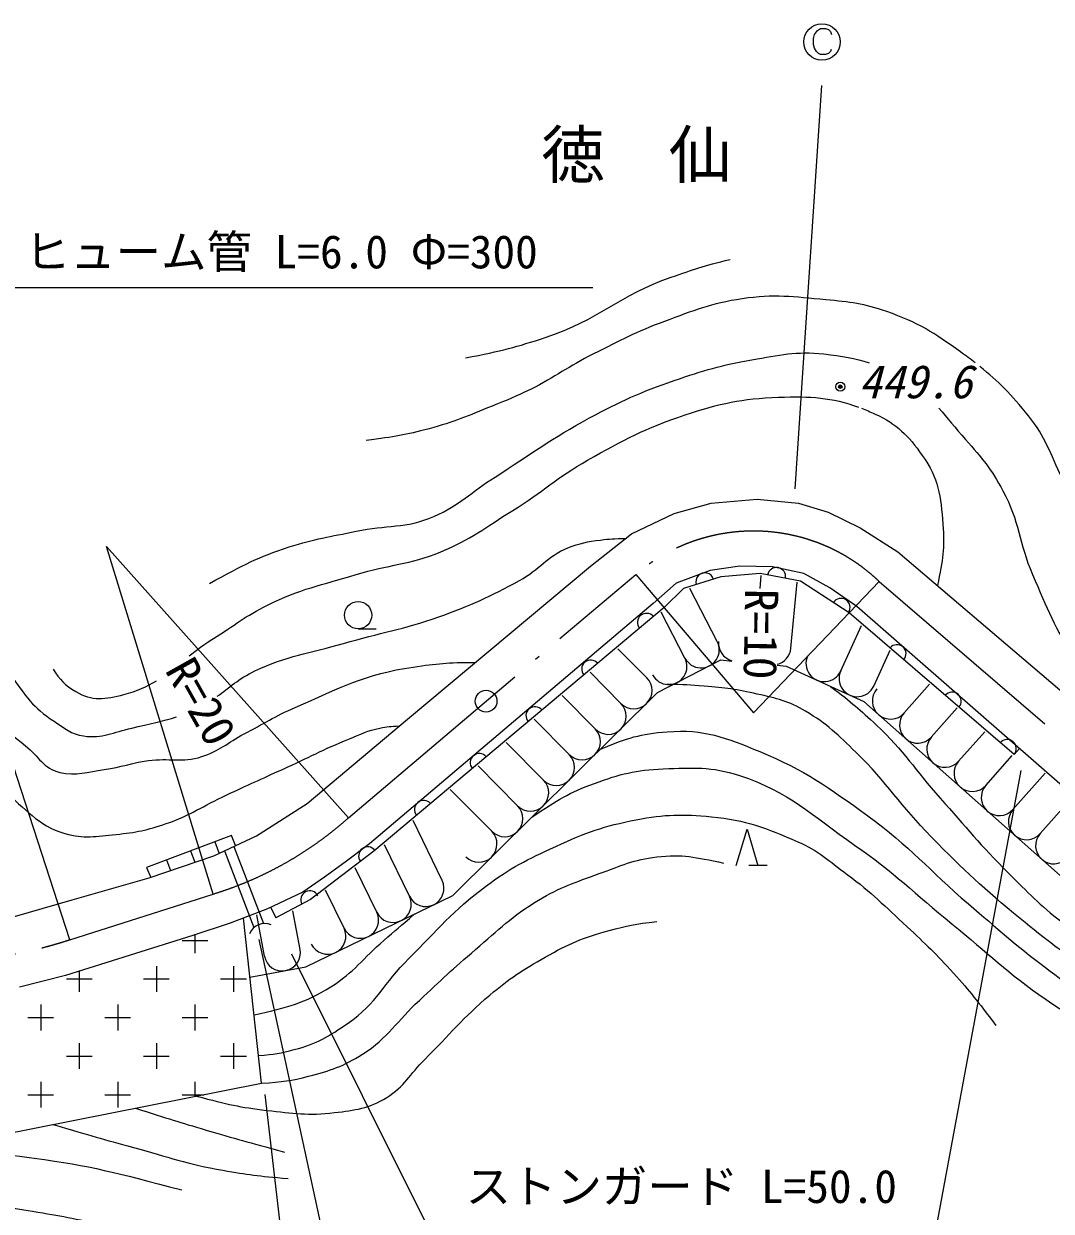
# Model space of a CAD drawing. Units: millimetres, scale not verified. Extents: x 40000 to 680000, y 20000 to 380000.
# Drawn here: x 198474 to 254990, y 243905 to 309209 of the extents above; entities that cross this region are included whole.
import ezdxf
from ezdxf.enums import TextEntityAlignment as Align

# ---------------------------------------------------------------- set-up
doc = ezdxf.new("R2010")
doc.units = ezdxf.units.MM
doc.header["$LTSCALE"] = 1000
doc.header["$PDMODE"] = 32
doc.header["$PDSIZE"] = 500
doc.linetypes.add('DASHED', pattern=[7.5, 6, -1.5])
doc.linetypes.add('LONG_DASHED_DOTTED', pattern=[15.25, 12, -1.5, 0.25, -1.5])
for name, color, linetype, lineweight in [('M-BGD', 7, 'Continuous', 13), ('M-BMK', 2, 'LONG_DASHED_DOTTED', 13), ('M-STR-HTXT', 7, 'Continuous', 13)]:
    doc.layers.add(name, color=color, linetype=linetype, lineweight=lineweight)
doc.layers.add('M-BMK-HTXT', color=7, linetype='Continuous')
doc.styles.add('ＭＳ ゴシック', font='')
doc.styles.get('ＭＳ ゴシック').set_extended_font_data('MS Gothic')

msp = doc.modelspace()

# ---------------------------------------------------------------- linework, layer by layer
at = {"layer": 'M-BGD'}
for p, q in [((234245, 282285), (236292, 282847)), ((236292, 282847), (238812, 283072)), ((238812, 283072), (241084, 282847)), ((241084, 282847), (242727, 282352)), ((231905, 281160), (234245, 282285)), ((242727, 282352), (244482, 281497)), ((244482, 281497), (246551, 280170)), ((229656, 279383), (231905, 281160)), ((246551, 280170), (258633, 269866)), ((219576, 270968), (229656, 279383)), ((236225, 279135), (234358, 278438)), ((237867, 279383), (236225, 279135)), ((239667, 279338), (237867, 279383)), ((238971, 278152), (239038, 278863)), ((241377, 278978), (239667, 279338)), ((242817, 278190), (241377, 278978)), ((234358, 278438), (233098, 277335)), ((240672, 274864), (241012, 278495)), ((236620, 275243), (235116, 278157)), ((244302, 277155), (242817, 278190)), ((233098, 277335), (217484, 264107)), ((255910, 267031), (244302, 277155)), ((234842, 274326), (233541, 276847)), ((216864, 275935), (217864, 275935)), ((243408, 273615), (244548, 276115)), ((232743, 273242), (231158, 274843)), ((245228, 272785), (246127, 274757)), ((233337, 272424), (236818, 274220)), ((236818, 274220), (237420, 274164)), ((239916, 273930), (240411, 273884)), ((240411, 273884), (244677, 271938)), ((231321, 271835), (229621, 273553)), ((222073, 261272), (233337, 272424)), ((246898, 271306), (248297, 272885)), ((229900, 270428), (228084, 272263)), ((244677, 271938), (256839, 261160)), ((248394, 269979), (249814, 271581)), ((214065, 266334), (219576, 270968)), ((228479, 269021), (226547, 270973)), ((249891, 268653), (251331, 270277)), ((227058, 267614), (225010, 269683)), ((253243, 269358), (252947, 269019)), ((251388, 267326), (252847, 268973)), ((225636, 266207), (223472, 268393)), ((252885, 266000), (254653, 267995)), ((224215, 264800), (221935, 267102)), ((254382, 264674), (256180, 266703)), ((211275, 264557), (214065, 266334)), ((221487, 262099), (219888, 265388)), ((209908, 264563), (205233, 262817)), ((208935, 263454), (211275, 264557)), ((210126, 264016), (209908, 264563)), ((237656, 262918), (238256, 264918)), ((238256, 264918), (238856, 262918)), ((208981, 264217), (209216, 263587)), ((217484, 264107), (216157, 263094)), ((219688, 261225), (218309, 264062)), ((205380, 262239), (208935, 263454)), ((206328, 263226), (206547, 262638)), ((207648, 263719), (207882, 263094)), ((205233, 262817), (205455, 262265)), ((216157, 263094), (215009, 262284)), ((217890, 260350), (216701, 262794)), ((239356, 262918), (238356, 262918)), ((201128, 261024), (205380, 262239)), ((215009, 262284), (213817, 261452)), ((213817, 261452), (211882, 260530)), ((213990, 257342), (222073, 261272)), ((216091, 259476), (215079, 261556)), ((197124, 259877), (201128, 261024)), ((212066, 260617), (212343, 260037)), ((211882, 260530), (209835, 259742)), ((211557, 250943), (210561, 260021)), ((211708, 257939), (211290, 260205)), ((213675, 258301), (213283, 260427)), ((209835, 259742), (207765, 259067)), ((207765, 259067), (200768, 256862)), ((207183, 258802), (208597, 258802)), ((207890, 259149), (207890, 258094)), ((205769, 257387), (205769, 255973)), ((210011, 257387), (210011, 255973)), ((210917, 256777), (213990, 257342)), ((200768, 256862), (198249, 256232)), ((200819, 256680), (202233, 256680)), ((201526, 257101), (201526, 255973)), ((205061, 256680), (206476, 256680)), ((209304, 256680), (210718, 256680)), ((199405, 255266), (199405, 253852)), ((203647, 255266), (203647, 253852)), ((207890, 255266), (207890, 253852)), ((198698, 254559), (200112, 254559)), ((202940, 254559), (204354, 254559)), ((207183, 254559), (208597, 254559)), ((201526, 253145), (201526, 251731)), ((205769, 253145), (205769, 251731)), ((210011, 253145), (210011, 251731)), ((200819, 252438), (202233, 252438)), ((205061, 252438), (206476, 252438)), ((209304, 252438), (210718, 252438)), ((190375, 246752), (211557, 250943)), ((199405, 251023), (199405, 249609)), ((203647, 251023), (203647, 249609)), ((207890, 251023), (207890, 250217)), ((198698, 250316), (200112, 250316)), ((202940, 250316), (204354, 250316)), ((207183, 250316), (208390, 250316))]:
    msp.add_line(p, q, dxfattribs=at)
at = {"layer": 'M-BGD', "linetype": 'DASHED'}
for p, q in [((210034, 263972), (211655, 259728)), ((209518, 263729), (211132, 259501))]:
    msp.add_line(p, q, dxfattribs=at)
at = {"layer": 'M-BGD'}
msp.add_lwpolyline([(252947, 269019), (243881, 276815), (241196, 278562), (238988, 278973), (236818, 278786), (234760, 278150), (233690, 277098), (217732, 263704), (214251, 261047), (212343, 260037)], dxfattribs=at)
for centre, radius in [((243387, 289249), 100), ((243387, 289249), 80), ((243387, 289249), 60), ((243387, 289249), 40), ((243387, 289249), 20), ((243387, 289249), 20), ((216864, 276685), 750)]:
    msp.add_circle(centre, radius, dxfattribs=at)
for centre, radius, start, end in [((235944, 278516), 500, 17.1759, 197.1759), ((239879, 278807), 500, 349.43899, 169.43899), ((243427, 277111), 500, 326.95696, 146.95696), ((232724, 276288), 500, 40.00784, 220.00784), ((235731, 274785), 1000, 207.29957, 27.29957), ((237685, 275144), 1000, 174.64417, 254.63112), ((246503, 274561), 500, 319.30569, 139.30569), ((233954, 273867), 1000, 207.29957, 27.29957), ((239676, 274957), 1000, 283.9356, 354.64417), ((242499, 274030), 1000, 155.48036, 335.48036), ((229660, 273716), 500, 40.00784, 220.00784), ((232032, 272539), 1000, 224.71305, 44.71305), ((244318, 273200), 1000, 155.48036, 335.48036), ((246149, 271969), 1000, 138.45412, 318.45412), ((249536, 271953), 500, 319.30569, 139.30569), ((230611, 271132), 1000, 224.71305, 44.71305), ((226597, 271145), 500, 40.00784, 220.00784), ((247646, 270643), 1000, 138.45412, 318.45412), ((229190, 269725), 1000, 224.71305, 44.71305), ((249143, 269316), 1000, 138.45412, 318.45412), ((252568, 269345), 500, 319.30569, 139.30569), ((223533, 268573), 500, 40.00784, 220.00784), ((227768, 268318), 1000, 224.71305, 44.71305), ((250640, 267990), 1000, 138.45412, 318.45412), ((226347, 266910), 1000, 224.71305, 44.71305), ((252137, 266663), 1000, 138.45412, 318.45412), ((220469, 266002), 500, 40.00784, 220.00784), ((224926, 265503), 1000, 224.71305, 44.71305), ((253633, 265337), 1000, 138.45412, 318.45412), ((223504, 264096), 1000, 224.71305, 44.71305), ((255130, 264010), 1000, 138.45412, 318.45412), ((217393, 263446), 500, 37.35959, 217.35959), ((220588, 261662), 1000, 205.9249, 25.9249), ((214209, 261025), 500, 27.89727, 207.89727), ((218789, 260787), 1000, 205.9249, 25.9249), ((216990, 259913), 1000, 205.9249, 25.9249), ((211741, 258813), 919, 67.62674, 157.13353), ((215191, 259039), 1000, 205.9249, 25.9249), ((212691, 258120), 1000, 190.4355, 10.4355)]:
    msp.add_arc(centre, radius, start, end, dxfattribs=at)
for points, knots in [([(222772, 290835), (224840, 291228), (225509, 291419), (227212, 291972), (230046, 292892), (231270, 294307), (234088, 295275), (235341, 295705), (235806, 295872), (237337, 296249)], [0, 0, 0, 0, 1, 1, 1, 2, 2, 2, 3, 3, 3, 3]), ([(250809, 290560), (250561, 290752), (250296, 290949), (250007, 291159), (248545, 292222), (247652, 292781), (245946, 293379), (244686, 293821), (243919, 293906), (242589, 294029), (240799, 294195), (239765, 294347), (237987, 294083), (236265, 293828), (235342, 293441), (233709, 292838), (232138, 292258), (231308, 291801), (229811, 291051), (228422, 290355), (227732, 289801), (226345, 289102), (225542, 288697), (225068, 288518), (224234, 288181), (222900, 287643), (222158, 287309), (220768, 286936), (219438, 286579), (218925, 286506), (217303, 286286)], [0, 0, 0, 0, 1, 1, 1, 2, 2, 2, 3, 3, 3, 4, 4, 4, 5, 5, 5, 6, 6, 6, 7, 7, 7, 8, 8, 8, 9, 9, 9, 10, 10, 10, 10]), ([(208694, 278435), (210646, 279480), (211286, 279863), (213080, 280439), (214486, 280890), (215317, 280995), (216762, 281305), (218424, 281662), (219481, 281435), (221039, 282117), (222469, 282743), (223079, 283446), (224396, 284283), (226417, 285568), (227485, 286399), (229594, 287532), (231346, 288472), (232370, 288944), (234251, 289589), (235886, 290150), (236825, 290432), (238528, 290726), (240055, 290990), (240941, 291217), (242481, 291051), (243466, 290945), (244223, 290812), (244967, 290560)], [0, 0, 0, 0, 1, 1, 1, 2, 2, 2, 3, 3, 3, 4, 4, 4, 5, 5, 5, 6, 6, 6, 7, 7, 7, 8, 8, 8, 9, 9, 9, 9]), ([(263301, 271870), (263222, 271928), (263141, 271986), (263056, 272046), (261946, 272833), (261511, 273517), (260674, 274591), (259375, 276256), (258735, 277271), (257750, 279139), (256742, 281050), (256530, 282286), (255584, 284229), (254922, 285590), (254692, 286460), (253743, 287640), (252792, 288823), (252068, 289557), (251069, 290355)], [0, 0, 0, 0, 1, 1, 1, 2, 2, 2, 3, 3, 3, 4, 4, 4, 5, 5, 5, 6, 6, 6, 6]), ([(248810, 288060), (249269, 287550), (249703, 286988), (250278, 286340), (251183, 285322), (251687, 284723), (252335, 283525), (253243, 281848), (253199, 280671), (253960, 278922), (254775, 277049), (255169, 275939), (256342, 274266), (256970, 273371), (257552, 273059), (258237, 272208), (258919, 271361), (259509, 270997), (259916, 269988), (260078, 269587), (260153, 269411), (260248, 268932)], [0, 0, 0, 0, 1, 1, 1, 2, 2, 2, 3, 3, 3, 4, 4, 4, 5, 5, 5, 6, 6, 6, 7, 7, 7, 7]), ([(209116, 272224), (209783, 272700), (210286, 273190), (211185, 273616), (212986, 274470), (214145, 274571), (216058, 275132), (218101, 275732), (219302, 275884), (221310, 276594), (223103, 277229), (224073, 277698), (225750, 278598), (226851, 279188), (227242, 279923), (228403, 280384), (229070, 280650), (229477, 280727), (230190, 280818), (230725, 280885), (230932, 280896), (231569, 280894)], [0, 0, 0, 0, 1, 1, 1, 2, 2, 2, 3, 3, 3, 4, 4, 4, 5, 5, 5, 6, 6, 6, 7, 7, 7, 7]), ([(195211, 272425), (196791, 270995), (197210, 270587), (198568, 269501), (199299, 268917), (199555, 268260), (200464, 268039), (201390, 267813), (201954, 268080), (202900, 268202), (203863, 268325), (204375, 268556), (205337, 268689), (206471, 268846), (207169, 268561), (208261, 268905), (209244, 269216), (209676, 269671), (210589, 270151), (211686, 270728), (212269, 271116), (213404, 271613), (215861, 272689), (217247, 273450), (219902, 273833), (221221, 274023), (221764, 274094), (223305, 274081)], [0, 0, 0, 0, 1, 1, 1, 2, 2, 2, 3, 3, 3, 4, 4, 4, 5, 5, 5, 6, 6, 6, 7, 7, 7, 8, 8, 8, 9, 9, 9, 9]), ([(197702, 273454), (198640, 272199), (198962, 271597), (200139, 270855), (200739, 270476), (201060, 270136), (201763, 270042), (202804, 269904), (203393, 270239), (204416, 270476), (205396, 270703), (206118, 270839), (206881, 271100)], [0, 0, 0, 0, 1, 1, 1, 2, 2, 2, 3, 3, 3, 4, 4, 4, 4]), ([(191259, 272696), (192928, 270773), (193407, 270113), (195049, 268743), (195906, 268028), (196413, 267657), (197323, 267010), (198638, 266076), (199183, 265124), (200734, 264682), (201792, 264381), (202455, 264518), (203550, 264628), (204648, 264738), (205268, 264865), (206311, 265223), (207662, 265688), (208320, 266189), (209614, 266794), (210815, 267354), (211495, 267652), (212701, 268202), (214139, 268857), (214915, 269293), (216383, 269880), (217028, 270139), (217377, 270349), (218061, 270476), (218473, 270552), (218641, 270575), (219129, 270592)], [0, 0, 0, 0, 1, 1, 1, 2, 2, 2, 3, 3, 3, 4, 4, 4, 5, 5, 5, 6, 6, 6, 7, 7, 7, 8, 8, 8, 9, 9, 9, 10, 10, 10, 10]), ([(270503, 255757), (269621, 255095), (269231, 254818), (268288, 254501), (267271, 254159), (266628, 254158), (265556, 254210), (263878, 254290), (262908, 254433), (261331, 255011), (259635, 255633), (258744, 256161), (257215, 257124), (255604, 258138), (254753, 258794), (253281, 260001), (251281, 261642), (250211, 262633), (248401, 264481), (246694, 266223), (245997, 267444), (244248, 269144), (243248, 270116), (242680, 270689), (241480, 271402), (240532, 271965), (239895, 272099), (238821, 272349), (237700, 272609), (237054, 272692), (235907, 272786), (235102, 272852), (234817, 272866), (233841, 272874)], [0, 0, 0, 0, 1, 1, 1, 2, 2, 2, 3, 3, 3, 4, 4, 4, 5, 5, 5, 6, 6, 6, 7, 7, 7, 8, 8, 8, 9, 9, 9, 10, 10, 10, 11, 11, 11, 11]), ([(242851, 272771), (244073, 271836), (244434, 271519), (245377, 270637), (246895, 269219), (247492, 268181), (248874, 266630), (250322, 265006), (251086, 264051), (252626, 262514), (253731, 261412), (254330, 260759), (255576, 259819), (256900, 258821), (257713, 258357), (259146, 257524), (260504, 256734), (261239, 256205), (262715, 255667), (264010, 255195), (264797, 254996), (266175, 254975), (267319, 254957), (267948, 255320), (268980, 255812), (269390, 256008), (269552, 256080), (270005, 256361)], [0, 0, 0, 0, 1, 1, 1, 2, 2, 2, 3, 3, 3, 4, 4, 4, 5, 5, 5, 6, 6, 6, 7, 7, 7, 8, 8, 8, 9, 9, 9, 9]), ([(230198, 269316), (231689, 269946), (232391, 270156), (233868, 270273), (235898, 270434), (237085, 269960), (238967, 269180), (241460, 268147), (242719, 267231), (244904, 265647), (247230, 263960), (248253, 262666), (250440, 260802), (252071, 259413), (252957, 258598), (254666, 257306), (256104, 256218), (256910, 255588), (258490, 254720), (260027, 253875), (260930, 253391), (262642, 253008), (264157, 252669), (265067, 252676), (266613, 252826), (268154, 252975), (269015, 253389), (270328, 254210), (270700, 254443), (270858, 254526), (271254, 254847)], [0, 0, 0, 0, 1, 1, 1, 2, 2, 2, 3, 3, 3, 4, 4, 4, 5, 5, 5, 6, 6, 6, 7, 7, 7, 8, 8, 8, 9, 9, 9, 10, 10, 10, 10]), ([(211389, 252472), (212275, 252532), (212601, 252595), (213352, 252792), (214600, 253119), (215251, 253522), (216314, 254252), (217882, 255329), (218305, 256455), (219651, 257798), (221251, 259394), (222059, 260404), (223865, 261761), (225259, 262810), (226160, 263245), (227745, 263972), (229398, 264731), (230381, 265090), (232167, 265433), (233752, 265737), (234690, 265753), (236297, 265599), (238222, 265416), (239280, 264995), (241053, 264223), (242217, 263716), (242745, 263186), (243765, 262429), (245137, 261410), (245808, 260713), (247060, 259550), (248091, 258594), (248663, 258048), (249605, 257005), (250576, 255931), (250884, 255522), (251941, 254127)], [0, 0, 0, 0, 1, 1, 1, 2, 2, 2, 3, 3, 3, 4, 4, 4, 5, 5, 5, 6, 6, 6, 7, 7, 7, 8, 8, 8, 9, 9, 9, 10, 10, 10, 11, 11, 11, 12, 12, 12, 12]), ([(211557, 250943), (212741, 251030), (213154, 251080), (214145, 251332), (215356, 251640), (216050, 251874), (217107, 252542), (218530, 253440), (219002, 254359), (220235, 255504), (221428, 256610), (222081, 257248), (223323, 258299), (224634, 259409), (225309, 260132), (226785, 261010), (228008, 261738), (228784, 261989), (230123, 262471), (231336, 262907), (232012, 263243), (233293, 263388), (234724, 263551), (235386, 263387), (236965, 263055)], [0, 0, 0, 0, 1, 1, 1, 2, 2, 2, 3, 3, 3, 4, 4, 4, 5, 5, 5, 6, 6, 6, 7, 7, 7, 8, 8, 8, 8]), ([(207973, 250234), (209749, 249779), (210315, 249626), (211850, 249454), (213292, 249293), (214122, 249156), (215563, 249329), (216725, 249469), (217446, 249548), (218442, 250164), (219422, 250769), (219711, 251437), (220527, 252250), (221924, 253639), (222613, 254520), (224115, 255796), (225214, 256729), (225908, 257168), (227161, 257882), (228449, 258616), (229234, 258955), (230665, 259342), (231674, 259614), (232077, 259693), (233293, 259842)], [0, 0, 0, 0, 1, 1, 1, 2, 2, 2, 3, 3, 3, 4, 4, 4, 5, 5, 5, 6, 6, 6, 7, 7, 7, 8, 8, 8, 8]), ([(204619, 249570), (206498, 248975), (206986, 248821), (208513, 248370), (210185, 247875), (210726, 247729), (212810, 247160)], [0, 0, 0, 0, 1, 1, 1, 2, 2, 2, 2]), ([(193294, 247329), (195998, 247201), (196808, 247124), (199042, 246826), (202264, 246397), (203397, 246048), (207178, 245074)], [0, 0, 0, 0, 1, 1, 1, 2, 2, 2, 2]), ([(180478, 245241), (183122, 244666), (184014, 244473), (186318, 244365), (188633, 244257), (189925, 244743), (192242, 244699), (194884, 244648), (196354, 244342), (198959, 243906), (200579, 243635), (201130, 243536), (203089, 243113)], [0, 0, 0, 0, 1, 1, 1, 2, 2, 2, 3, 3, 3, 4, 4, 4, 4])]:
    msp.add_open_spline(points, degree=3, knots=knots, dxfattribs=at)
at = {"layer": 'M-BGD', "lineweight": 25}
for points, knots in [([(207577, 274447), (207974, 274763), (208403, 275087), (208910, 275403), (210071, 276126), (210663, 276636), (211888, 277244), (213692, 278139), (214838, 278328), (216762, 278922), (218560, 279478), (219678, 279448), (221418, 280168), (223064, 280849), (223857, 281503), (225371, 282442), (227016, 283462), (227800, 284252), (229486, 285203), (231496, 286338), (232654, 286969), (234846, 287694), (236788, 288336), (237947, 288592), (239990, 288669), (241743, 288734), (242933, 288661), (244389, 288125)], [0, 0, 0, 0, 1, 1, 1, 2, 2, 2, 3, 3, 3, 4, 4, 4, 5, 5, 5, 6, 6, 6, 7, 7, 7, 8, 8, 8, 9, 9, 9, 9]), ([(244562, 288060), (244798, 287969), (245042, 287865), (245297, 287748), (246522, 287185), (247111, 286571), (247896, 285474), (248795, 284217), (248915, 283225), (249033, 281684), (249133, 280366), (249036, 279758), (248728, 278314)], [0, 0, 0, 0, 1, 1, 1, 2, 2, 2, 3, 3, 3, 4, 4, 4, 4]), ([(200085, 273724), (200465, 273132), (200738, 272829), (201330, 272479), (202224, 271951), (202979, 272054), (203983, 272317), (204697, 272503), (205264, 272768), (205770, 273081)], [0, 0, 0, 0, 1, 1, 1, 2, 2, 2, 3, 3, 3, 3]), ([(226428, 265584), (227885, 266547), (228431, 266909), (229861, 267432), (231281, 267951), (232138, 268174), (233649, 268233), (235290, 268297), (236277, 268378), (237838, 267869), (240586, 266971), (241793, 265682), (244175, 264044), (246393, 262520), (247435, 261399), (249530, 259710), (251547, 258084), (252559, 257014), (254702, 255557), (256797, 254133), (258045, 253378), (260420, 252498), (261925, 251940), (262824, 251663), (264427, 251587), (266158, 251505), (267175, 251597), (268834, 252097), (271058, 252767), (272020, 253841), (273934, 255157), (277114, 257343), (278780, 258743), (281692, 261276), (283328, 262699), (284315, 263882), (285558, 265115)], [0, 0, 0, 0, 1, 1, 1, 2, 2, 2, 3, 3, 3, 4, 4, 4, 5, 5, 5, 6, 6, 6, 7, 7, 7, 8, 8, 8, 9, 9, 9, 10, 10, 10, 11, 11, 11, 12, 12, 12, 12]), ([(211145, 254700), (213059, 255162), (213875, 255320), (215364, 256249), (216647, 257051), (217133, 257812), (218278, 258799), (218939, 259369), (219148, 259549), (219975, 260252)], [0, 0, 0, 0, 1, 1, 1, 2, 2, 2, 3, 3, 3, 3]), ([(200100, 248676), (202222, 248044), (202779, 247880), (204508, 247410), (206422, 246889), (207476, 246499), (209430, 246159), (210822, 245916), (211326, 245850), (213018, 245700)], [0, 0, 0, 0, 1, 1, 1, 2, 2, 2, 3, 3, 3, 3])]:
    msp.add_open_spline(points, degree=3, knots=knots, dxfattribs=at)
at = {"layer": 'M-BGD'}
msp.add_point((243387, 289249), dxfattribs=at)
at = {"layer": 'M-BMK'}
for p, q in [((216328, 265535), (232134, 278928)), ((245527, 278534), (257393, 268342)), ((201014, 258839), (208893, 261350))]:
    msp.add_line(p, q, dxfattribs=at)
at = {"layer": 'M-BMK', "linetype": 'Continuous'}
msp.add_circle((223903, 271954), 600, dxfattribs=at)
at = {"layer": 'M-BMK'}
for centre, radius, start, end in [((193270, 282609), 25000, 179.52005, 288.04702), ((238612, 271310), 10000, 46.25269, 130.37794), ((203025, 280470), 20000, 287.0597, 311.69183)]:
    msp.add_arc(centre, radius, start, end, dxfattribs=at)
at = {"layer": 'M-STR-HTXT'}
for p, q in [((242135, 308841), (242290, 308946)), ((242290, 308946), (242569, 308949)), ((242569, 308949), (242731, 308897)), ((242731, 308897), (242841, 308787)), ((241914, 308400), (241966, 308618)), ((241914, 308069), (241914, 308400)), ((241966, 308618), (242020, 308685)), ((242020, 308685), (242135, 308841)), ((242841, 308787), (242899, 308618)), ((241961, 307858), (241914, 308069)), ((242074, 307689), (241961, 307858)), ((242180, 307581), (242074, 307689)), ((242297, 307525), (242180, 307581)), ((242843, 307691), (242733, 307577)), ((242893, 307793), (242843, 307691)), ((242571, 307525), (242297, 307525)), ((242733, 307577), (242571, 307525)), ((240907, 283631), (242377, 305805)), ((195488, 294705), (229782, 294705)), ((201014, 258839), (193270, 282609)), ((208893, 261350), (203025, 280470)), ((216328, 265535), (203025, 280470)), ((232134, 278928), (238612, 271310)), ((245527, 278534), (238612, 271310)), ((253317, 268144), (248368, 241466)), ((211403, 258842), (217566, 230488)), ((213196, 258057), (221265, 241919)), ((211739, 250325), (213420, 235755))]:
    msp.add_line(p, q, dxfattribs=at)
msp.add_circle((242377, 308209), 1000, dxfattribs=at)
msp.add_circle((242377, 308209), 1000, dxfattribs=at)

# ---------------------------------------------------------------- texts
at = {"layer": 'M-BGD', "style": 'ＭＳ ゴシック', "oblique": 15}
msp.add_text('449.6', height=1833, dxfattribs=at).set_placement((244389, 288060), align=Align.BOTTOM_LEFT)
at = {"layer": 'M-BMK-HTXT', "style": 'ＭＳ ゴシック'}
msp.add_text('徳\u3000仙', height=2566, dxfattribs=at).set_placement((226944, 299955), align=Align.BOTTOM_LEFT)
at = {"layer": 'M-STR-HTXT', "style": 'ＭＳ ゴシック'}
for s, p in [('ヒューム管 L=6.0 Φ=300', (212635, 295205)), ('ストンガード L=50.0', (234640, 243809))]:
    msp.add_text(s, height=1833, dxfattribs=at).set_placement(p, align=Align.BOTTOM_CENTER)
for s, rotation, p in [('R=10', 269.046, (239903, 273136)), ('R=20', 299.286, (210245, 270211))]:
    msp.add_text(s, height=1833, rotation=rotation, dxfattribs=at).set_placement(p, align=Align.TOP_RIGHT)

doc.saveas('drawing.dxf')
